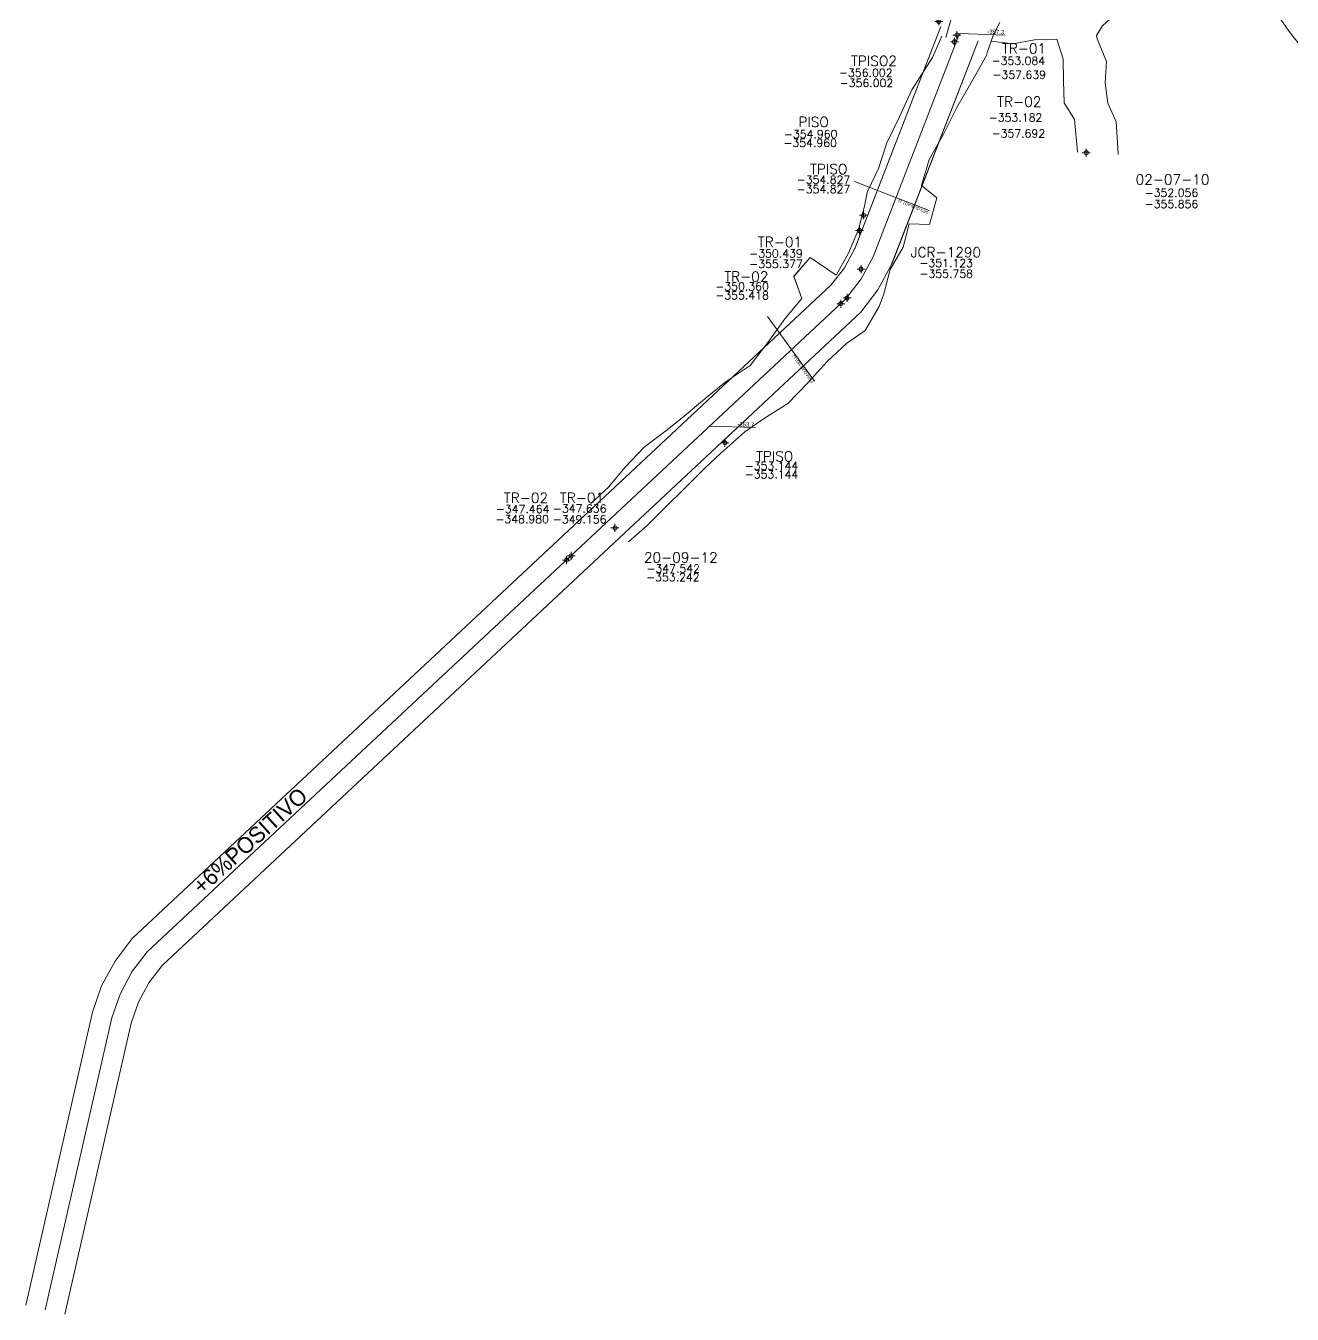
# Model space of a CAD drawing. Extents: x 10449 to 11319, y 9646 to 10021.
# Drawn here: x 10723.7 to 10881.9, y 9645.5 to 9806.5 of the extents above; entities that cross this region are included whole.
import ezdxf
from ezdxf.enums import TextEntityAlignment as Align

# ---------------------------------------------------------------- set-up
doc = ezdxf.new("R2010")
doc.units = 0
doc.header["$MEASUREMENT"] = 0
doc.header["$PDMODE"] = 34
doc.header["$PDSIZE"] = 0.5
for name, color, linetype in [('F-400--7723-EW-SCR', 2, 'Continuous'), ('F-400-7723-EW-FIC', 2, 'Continuous'), ('MEDIDA', 12, 'Continuous'), ('XC 400-7726-SW-FIC', 10, 'Continuous'), ('XC 400-7726-SW-SCR', 10, 'Continuous'), ('XC-400-7726-SW-PROY', 10, 'Continuous')]:
    doc.layers.add(name, color=color, linetype=linetype)
doc.styles.add('ROMAND', font='ROMAND.SHX')
doc.styles.add('ROMANS', font='ROMANS.SHX', dxfattribs={"width": 2.5})

# ---------------------------------------------------------------- blocks, each defined once
blk = doc.blocks.new('F2')
at = {"lineweight": 0}
blk.add_point((0, 0), dxfattribs=at)
at = {"lineweight": 0, "style": 'ROMAND'}
for tag, height, p in [('NOMBRE', 1.25, (0.2, 6.62)), ('CIELO', 1, (0.14, 4.62)), ('PISO', 1, (0.14, 3.25))]:
    blk.add_attdef(tag, text='', height=height, dxfattribs=at).set_placement(p, align=Align.CENTER)
at = {"lineweight": 0, "style": 'ROMANS', "flags": 1}
for tag, p in [('MINA', (-0.07, -3.26)), ('LOCALIZACION', (-0.07, -4.93)), ('ESTRUCTURA', (-0.07, -6.62)), ('NIVEL', (-0.07, -8.29)), ('OBRA', (-0.07, -10.12)), ('FECHA', (-0.07, -11.79)), ('ATRAS', (-0.07, -13.48)), ('TOPOGRAFO', (2.67, -15.3))]:
    blk.add_attdef(tag, text='', height=1.25, dxfattribs=at).set_placement(p, align=Align.CENTER)

msp = doc.modelspace()

# ---------------------------------------------------------------- linework, layer by layer
at = {"color": 3, "linetype": 'Continuous', "lineweight": 0, "ltscale": 2, "flags": 128}
for points in [[(10838.02, 9806.39), (10827.23, 9778.52)], [(10842.68, 9804.59), (10831.89, 9776.71)]]:
    msp.add_lwpolyline(points, dxfattribs=at)
at = {"color": 1, "linetype": 'Continuous', "lineweight": 0, "ltscale": 2, "elevation": -353.3, "flags": 128}
msp.add_lwpolyline([(10840.35, 9805.49), (10829.56, 9777.62)], dxfattribs=at)
at = {"layer": 'F-400--7723-EW-SCR', "color": 1, "linetype": 'Continuous', "lineweight": 0, "flags": 128}
for points, elevation in [([(10884.62, 9801.86), (10884.62, 9801.86), (10883.25, 9803.59), (10881.53, 9805.76), (10880.11, 9807.81), (10873.6, 9812.9), (10871.2, 9813.89), (10865.98, 9817.47), (10863.99, 9815.84), (10862.67, 9812.8), (10861.71, 9810.62), (10860.13, 9808.2), (10858.22, 9806.45), (10857.47, 9805.28), (10857.55, 9804.86), (10857.55, 9804.86), (10857.55, 9804.86)], -353.03), ([(10839.33, 9807.33), (10838.64, 9805.02)], -353.38), ([(10845.39, 9806.89), (10844.54, 9805.28), (10843.76, 9803.01)], -354.19)]:
    msp.add_lwpolyline(points, dxfattribs=dict(at, elevation=elevation))
at = {"layer": 'F-400--7723-EW-SCR', "color": 1, "linetype": 'Continuous', "lineweight": 0}
for points in [[(10844.29, 9804.56, -351.81), (10847, 9804.23, -351.53), (10849.74, 9804.71, -351.88), (10852.53, 9804.79, -352.52)], [(10844.29, 9804.56, -355.61), (10847, 9804.23, -355.13), (10849.74, 9804.71, -355.48), (10852.53, 9804.79, -355.82)], [(10855.09, 9790.67, -352.06), (10855.09, 9790.77, -352.07), (10854.71, 9794.77, -352.32), (10853.41, 9796.83, -352.15), (10853.36, 9799.61, -352.47), (10853.3, 9802.3, -351.98), (10852.53, 9804.79, -352.52)], [(10855.09, 9790.67, -355.86), (10855.09, 9790.77, -355.87), (10854.71, 9794.77, -356.32), (10853.41, 9796.83, -355.95), (10853.36, 9799.61, -356.27), (10853.3, 9802.3, -355.58), (10852.53, 9804.79, -355.82)], [(10860.18, 9790.4, -352.06), (10860.19, 9790.5, -352.07), (10859.9, 9794.49, -352.32), (10858.87, 9796.82, -352.15), (10858.55, 9799.34, -352.47), (10858.7, 9802.02, -351.98), (10857.55, 9804.86, -352.6)], [(10860.18, 9790.4, -355.86), (10860.19, 9790.5, -355.87), (10859.9, 9794.49, -356.32), (10858.87, 9796.82, -355.95), (10858.55, 9799.34, -356.27), (10858.7, 9802.02, -355.58), (10857.55, 9804.86, -356)]]:
    msp.add_polyline3d(points, dxfattribs=at)
at = {"layer": 'MEDIDA', "color": 2, "linetype": 'Continuous', "lineweight": 0, "flags": 128}
for points, elevation in [([(10827.24, 9787.01), (10836.57, 9783.4)], -353.08), ([(10816.38, 9770.16), (10822.24, 9762.06)], -351.84)]:
    msp.add_lwpolyline(points, dxfattribs=dict(at, elevation=elevation))
at = {"layer": 'XC 400-7726-SW-SCR', "color": 1, "linetype": 'Continuous', "lineweight": 0}
for points in [[(10821.7, 9777.51, -350.37), (10824.97, 9775.34, -350.92), (10826.48, 9778.08, -351.42), (10827.75, 9781.02, -351.22), (10828.48, 9783.95, -351.21), (10828.82, 9785.64, -351.67), (10828.93, 9785.92, -351.68), (10830.22, 9788.64, -351.97), (10831.28, 9791.87, -352.48), (10832.88, 9795.11, -352.49), (10834.42, 9798.48, -352.71), (10836.99, 9802.51, -353.06), (10838.14, 9805.17, -353.05)], [(10821.72, 9777.51, -355.37), (10824.97, 9775.34, -355.92), (10826.48, 9778.08, -355.82), (10827.75, 9781.02, -356.02), (10828.48, 9783.95, -356.21), (10828.82, 9785.64, -356.37), (10828.93, 9785.92, -356.38), (10830.22, 9788.64, -356.47), (10831.28, 9791.87, -356.58), (10832.88, 9795.11, -356.69), (10834.42, 9798.48, -356.71), (10836.99, 9802.51, -356.76), (10838.14, 9805.17, -356.85)], [(10830.3, 9771.41, -350.87), (10830.92, 9772.99, -350.92), (10831.69, 9776.02, -351.42), (10833.33, 9778.81, -351.22), (10834.06, 9781.75, -351.21), (10836.6, 9781.65, -351.67), (10837.54, 9785, -351.68), (10835.61, 9786.51, -351.97), (10836.58, 9789.78, -352.48), (10838.37, 9792.94, -352.49), (10840.01, 9796.27, -352.71), (10842.38, 9800.39, -353.06), (10843.82, 9802.93, -353.05)], [(10830.3, 9771.41, -355.87), (10830.92, 9772.99, -355.92), (10831.69, 9776.02, -355.82), (10833.33, 9778.81, -356.02), (10834.06, 9781.75, -356.21), (10836.6, 9781.65, -356.37), (10837.54, 9785, -356.38), (10835.61, 9786.51, -356.47), (10836.58, 9789.78, -356.58), (10838.37, 9792.94, -356.69), (10840.01, 9796.27, -356.71), (10842.38, 9800.39, -356.76), (10843.82, 9802.93, -356.85)], [(10794.29, 9746.79, -347.54), (10796.56, 9748.9, -347.79), (10798.55, 9751.29, -348.44), (10800.96, 9753.83, -348.71), (10803.86, 9756.01, -348.79), (10805.98, 9757.69, -348.92), (10809.03, 9760.3, -349.21), (10811.23, 9762.05, -349.95), (10814.2, 9764.02, -350.32), (10816.4, 9766.91, -349.19), (10818.53, 9769.87, -349.57), (10820.66, 9772.4, -350.03), (10819.66, 9775.18, -350.36), (10821.7, 9777.51, -350.37)], [(10794.29, 9746.79, -353.24), (10796.56, 9748.9, -353.29), (10798.55, 9751.29, -353.44), (10800.96, 9753.83, -353.51), (10803.86, 9756.01, -353.89), (10805.98, 9757.69, -354.02), (10809.03, 9760.3, -354.41), (10811.23, 9762.05, -354.65), (10814.2, 9764.02, -354.82), (10816.4, 9766.91, -354.99), (10818.53, 9769.87, -355.17), (10820.66, 9772.4, -355.23), (10819.66, 9775.16, -355.36), (10821.72, 9777.51, -355.37)], [(10799.01, 9742.03, -347.54), (10801.35, 9744.07, -347.79), (10803.55, 9746.25, -348.44), (10806.03, 9748.72, -348.71), (10808.58, 9751.25, -348.79), (10810.56, 9753.08, -348.92), (10813.54, 9755.75, -349.21), (10815.88, 9757.37, -349.95), (10818.92, 9759.27, -350.32), (10821.4, 9761.87, -349.19), (10823.81, 9764.55, -349.57), (10826.22, 9766.8, -350.03), (10828.56, 9768.41, -350.36), (10830.3, 9771.41, -350.87)], [(10799.01, 9742.03, -353.24), (10801.35, 9744.07, -353.29), (10803.55, 9746.25, -353.44), (10806.03, 9748.72, -353.51), (10808.58, 9751.25, -353.89), (10810.56, 9753.08, -354.02), (10813.54, 9755.75, -354.41), (10815.88, 9757.37, -354.65), (10818.92, 9759.27, -354.82), (10821.4, 9761.87, -354.99), (10823.81, 9764.55, -355.17), (10826.22, 9766.8, -355.23), (10828.56, 9768.41, -355.36), (10830.3, 9771.41, -355.87)]]:
    msp.add_polyline3d(points, dxfattribs=at)
at = {"layer": 'XC-400-7726-SW-PROY', "color": 3, "linetype": 'Continuous', "lineweight": 0, "ltscale": 2, "flags": 128}
for points in [[(10838.02, 9806.39), (10827.29, 9778.67), (10825.97, 9776.22), (10824.3, 9774.06), (10737.04, 9692.46), (10734.89, 9689.64), (10733.21, 9686.53), (10732.07, 9683.25), (10723.73, 9646.64)], [(10842.68, 9804.59), (10831.83, 9776.57), (10830.17, 9773.5), (10828.02, 9770.68), (10740.76, 9689.1), (10739.11, 9686.92), (10737.81, 9684.51), (10736.89, 9681.87), (10728.61, 9645.52)]]:
    msp.add_lwpolyline(points, dxfattribs=at)
at = {"layer": 'XC-400-7726-SW-PROY', "color": 1, "linetype": 'Continuous', "lineweight": 0, "ltscale": 2, "elevation": -353.3, "flags": 128}
msp.add_lwpolyline([(10840.35, 9805.49), (10829.56, 9777.62), (10828.07, 9774.86), (10826.16, 9772.37), (10738.9, 9690.78), (10737, 9688.28), (10735.51, 9685.52), (10734.48, 9682.56), (10726.17, 9646.08)], dxfattribs=at)
at = {"layer": 'XC-400-7726-SW-PROY', "color": 2, "linetype": 'Continuous', "lineweight": 0, "ltscale": 2, "flags": 128}
for points, elevation in [([(10840.35, 9805.49), (10846.07, 9805.32)], -353.3), ([(10809.13, 9756.44), (10814.85, 9756.28)], -353.14)]:
    msp.add_lwpolyline(points, dxfattribs=dict(at, elevation=elevation))

# ---------------------------------------------------------------- block references
at = {"layer": 'F-400-7723-EW-FIC', "color": 2, "linetype": 'Continuous', "lineweight": 0}
ref = msp.add_blockref('F2', (10837.77, 9807.01, -356), dxfattribs=at)
ref.add_attrib('NOMBRE', 'TPISO2', dxfattribs={"layer": '0', "lineweight": 0, "height": 1.25, "style": 'ROMAND'}).set_placement((10829.67, 9801.46, -356), align=Align.CENTER)
ref.add_attrib('CIELO', '-356.002', dxfattribs={"layer": '0', "lineweight": 0, "height": 1, "style": 'ROMAND'}).set_placement((10828.65, 9800.11, -356), align=Align.CENTER)
ref.add_attrib('PISO', '-356.002', dxfattribs={"layer": '0', "lineweight": 0, "height": 1, "style": 'ROMAND'}).set_placement((10828.74, 9798.83, -356), align=Align.CENTER)
ref = msp.add_blockref('F2', (10856.19, 9790.61, -352.06), dxfattribs=at)
ref.add_attrib('NOMBRE', '02-07-10', dxfattribs={"layer": '0', "lineweight": 0, "height": 1.25, "style": 'ROMAND'}).set_placement((10866.96, 9786.65, -352.06), align=Align.CENTER)
ref.add_attrib('CIELO', '-352.056', dxfattribs={"layer": '0', "lineweight": 0, "height": 1, "style": 'ROMAND'}).set_placement((10866.83, 9785.11, -352.06), align=Align.CENTER)
ref.add_attrib('PISO', '-355.856', dxfattribs={"layer": '0', "lineweight": 0, "height": 1, "style": 'ROMAND'}).set_placement((10866.83, 9783.71, -352.06), align=Align.CENTER)
at = {"layer": 'XC 400-7726-SW-FIC', "color": 2, "linetype": 'Continuous', "lineweight": 0, "ltscale": 2}
ref = msp.add_blockref('F2', (10840.04, 9805.32, -353.08), dxfattribs=at)
ref.add_attrib('NOMBRE', 'TR-01', dxfattribs={"layer": '0', "lineweight": 0, "height": 1.25, "style": 'ROMAND'}).set_placement((10848.41, 9803.01, -353.08), align=Align.CENTER)
ref.add_attrib('CIELO', '-353.084', dxfattribs={"layer": '0', "lineweight": 0, "height": 1, "style": 'ROMAND'}).set_placement((10847.71, 9801.61, -353.08), align=Align.CENTER)
ref.add_attrib('PISO', '-357.639', dxfattribs={"layer": '0', "lineweight": 0, "height": 1, "style": 'ROMAND'}).set_placement((10847.82, 9799.86, -353.08), align=Align.CENTER)
ref = msp.add_blockref('F2', (10839.71, 9804.47, -353.18), dxfattribs=at)
ref.add_attrib('NOMBRE', 'TR-02', dxfattribs={"layer": '0', "lineweight": 0, "height": 1.25, "style": 'ROMAND'}).set_placement((10847.82, 9796.37, -353.18), align=Align.CENTER)
ref.add_attrib('CIELO', '-353.182', dxfattribs={"layer": '0', "lineweight": 0, "height": 1, "style": 'ROMAND'}).set_placement((10847.36, 9794.51, -353.18), align=Align.CENTER)
ref.add_attrib('PISO', '-357.692', dxfattribs={"layer": '0', "lineweight": 0, "height": 1, "style": 'ROMAND'}).set_placement((10847.71, 9792.53, -353.18), align=Align.CENTER)
ref = msp.add_blockref('F2', (10828.38, 9782.81, -354.96), dxfattribs=at)
ref.add_attrib('NOMBRE', 'PISO', dxfattribs={"layer": '0', "lineweight": 0, "height": 1.25, "style": 'ROMAND'}).set_placement((10822.12, 9793.84, -354.96), align=Align.CENTER)
ref.add_attrib('CIELO', '-354.960', dxfattribs={"layer": '0', "lineweight": 0, "height": 1, "style": 'ROMAND'}).set_placement((10821.77, 9792.44, -354.96), align=Align.CENTER)
ref.add_attrib('PISO', '-354.960', dxfattribs={"layer": '0', "lineweight": 0, "height": 1, "style": 'ROMAND'}).set_placement((10821.71, 9791.34, -354.96), align=Align.CENTER)
ref = msp.add_blockref('F2', (10827.86, 9780.9, -354.83), dxfattribs=at)
ref.add_attrib('NOMBRE', 'TPISO', dxfattribs={"layer": '0', "lineweight": 0, "height": 1.25, "style": 'ROMAND'}).set_placement((10824.02, 9787.95, -354.83), align=Align.CENTER)
ref.add_attrib('CIELO', '-354.827', dxfattribs={"layer": '0', "lineweight": 0, "height": 1, "style": 'ROMAND'}).set_placement((10823.37, 9786.75, -354.83), align=Align.CENTER)
ref.add_attrib('PISO', '-354.827', dxfattribs={"layer": '0', "lineweight": 0, "height": 1, "style": 'ROMAND'}).set_placement((10823.37, 9785.56, -354.83), align=Align.CENTER)
ref = msp.add_blockref('F2', (10826.32, 9772.48, -350.44), dxfattribs=at)
ref.add_attrib('NOMBRE', 'TR-01', dxfattribs={"layer": '0', "lineweight": 0, "height": 1.25, "style": 'ROMAND'}).set_placement((10817.92, 9778.84, -350.44), align=Align.CENTER)
ref.add_attrib('CIELO', '-350.439', dxfattribs={"layer": '0', "lineweight": 0, "height": 1, "style": 'ROMAND'}).set_placement((10817.44, 9777.53, -350.44), align=Align.CENTER)
ref.add_attrib('PISO', '-355.377', dxfattribs={"layer": '0', "lineweight": 0, "height": 1, "style": 'ROMAND'}).set_placement((10817.44, 9776.22, -350.44), align=Align.CENTER)
ref = msp.add_blockref('F2', (10828.06, 9776.07, -351.12), dxfattribs=at)
ref.add_attrib('NOMBRE', 'JCR-1290', dxfattribs={"layer": '0', "lineweight": 0, "height": 1.25, "style": 'ROMAND'}).set_placement((10838.65, 9777.56, -351.12), align=Align.CENTER)
ref.add_attrib('CIELO', '-351.123', dxfattribs={"layer": '0', "lineweight": 0, "height": 1, "style": 'ROMAND'}).set_placement((10838.7, 9776.34, -351.12), align=Align.CENTER)
ref.add_attrib('PISO', '-355.758', dxfattribs={"layer": '0', "lineweight": 0, "height": 1, "style": 'ROMAND'}).set_placement((10838.7, 9775, -351.12), align=Align.CENTER)
ref = msp.add_blockref('F2', (10825.53, 9771.75, -350.36), dxfattribs=at)
ref.add_attrib('NOMBRE', 'TR-02', dxfattribs={"layer": '0', "lineweight": 0, "height": 1.25, "style": 'ROMAND'}).set_placement((10813.73, 9774.52, -350.36), align=Align.CENTER)
ref.add_attrib('CIELO', '-350.360', dxfattribs={"layer": '0', "lineweight": 0, "height": 1, "style": 'ROMAND'}).set_placement((10813.2, 9773.41, -350.36), align=Align.CENTER)
ref.add_attrib('PISO', '-355.418', dxfattribs={"layer": '0', "lineweight": 0, "height": 1, "style": 'ROMAND'}).set_placement((10813.2, 9772.3, -350.36), align=Align.CENTER)
ref = msp.add_blockref('F2', (10811.05, 9754.38, -353.14), dxfattribs=at)
ref.add_attrib('NOMBRE', 'TPISO', dxfattribs={"layer": '0', "lineweight": 0, "height": 1.25, "style": 'ROMAND'}).set_placement((10817.26, 9752.06, -353.14), align=Align.CENTER)
ref.add_attrib('CIELO', '-353.144', dxfattribs={"layer": '0', "lineweight": 0, "height": 1, "style": 'ROMAND'}).set_placement((10816.88, 9751, -353.14), align=Align.CENTER)
ref.add_attrib('PISO', '-353.144', dxfattribs={"layer": '0', "lineweight": 0, "height": 1, "style": 'ROMAND'}).set_placement((10816.88, 9749.94, -353.14), align=Align.CENTER)
ref = msp.add_blockref('F2', (10791.28, 9739.73, -347.46), dxfattribs=at)
ref.add_attrib('NOMBRE', 'TR-02', dxfattribs={"layer": '0', "lineweight": 0, "height": 1.25, "style": 'ROMAND'}).set_placement((10786.2, 9746.88, -347.46), align=Align.CENTER)
ref.add_attrib('CIELO', '-347.464', dxfattribs={"layer": '0', "lineweight": 0, "height": 1, "style": 'ROMAND'}).set_placement((10785.79, 9745.61, -347.46), align=Align.CENTER)
ref.add_attrib('PISO', '-348.980', dxfattribs={"layer": '0', "lineweight": 0, "height": 1, "style": 'ROMAND'}).set_placement((10785.74, 9744.35, -347.46), align=Align.CENTER)
ref = msp.add_blockref('F2', (10791.84, 9740.26, -347.64), dxfattribs=at)
ref.add_attrib('NOMBRE', 'TR-01', dxfattribs={"layer": '0', "lineweight": 0, "height": 1.25, "style": 'ROMAND'}).set_placement((10793.2, 9746.9, -347.64), align=Align.CENTER)
ref.add_attrib('CIELO', '-347.636', dxfattribs={"layer": '0', "lineweight": 0, "height": 1, "style": 'ROMAND'}).set_placement((10792.92, 9745.66, -347.64), align=Align.CENTER)
ref.add_attrib('PISO', '-349.156', dxfattribs={"layer": '0', "lineweight": 0, "height": 1, "style": 'ROMAND'}).set_placement((10792.92, 9744.32, -347.64), align=Align.CENTER)
ref = msp.add_blockref('F2', (10797.32, 9743.74, -347.54), dxfattribs=at)
ref.add_attrib('NOMBRE', '20-09-12', dxfattribs={"layer": '0', "lineweight": 0, "height": 1.25, "style": 'ROMAND'}).set_placement((10805.55, 9739.43, -347.54), align=Align.CENTER)
ref.add_attrib('CIELO', '-347.542', dxfattribs={"layer": '0', "lineweight": 0, "height": 1, "style": 'ROMAND'}).set_placement((10804.6, 9738.17, -347.54), align=Align.CENTER)
ref.add_attrib('PISO', '-353.242', dxfattribs={"layer": '0', "lineweight": 0, "height": 1, "style": 'ROMAND'}).set_placement((10804.56, 9737.09, -347.54), align=Align.CENTER)

# ---------------------------------------------------------------- texts
at = {"layer": 'MEDIDA', "color": 2, "linetype": 'Continuous', "lineweight": 0, "char_height": 0.3386, "width": 4.2738, "attachment_point": 1}
for s, insert, rotation in [('SEG.QUIN.AGT.12', (10836.35, 9782.97, -353.08), 157.8002), ('PRIM.QUIN.SEP.12', (10821.83, 9761.82, -351.84), 124.8738)]:
    msp.add_mtext(s, dxfattribs=dict(at, insert=insert, rotation=rotation))
at = {"layer": 'XC-400-7726-SW-PROY', "linetype": 'Continuous', "lineweight": 0, "ltscale": 2, "char_height": 0.529, "width": 7.2697, "attachment_point": 1, "rotation": 357.5996}
for s, insert in [('-357.3', (10843.86, 9806.02)), ('-353.7', (10812.64, 9756.98, 0.16))]:
    msp.add_mtext(s, dxfattribs=dict(at, insert=insert))
at = {"layer": 'XC-400-7726-SW-PROY', "color": 2, "linetype": 'Continuous', "lineweight": 0, "ltscale": 2, "insert": (10744.39, 9699.34), "char_height": 2, "width": 70.4171, "attachment_point": 1, "rotation": 42.2137}
msp.add_mtext('+6%POSITIVO', dxfattribs=at)

doc.saveas('drawing.dxf')
